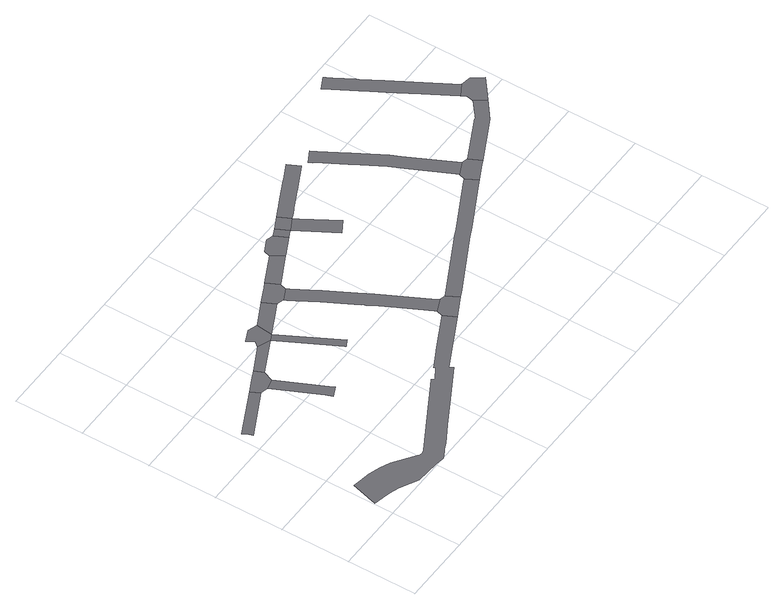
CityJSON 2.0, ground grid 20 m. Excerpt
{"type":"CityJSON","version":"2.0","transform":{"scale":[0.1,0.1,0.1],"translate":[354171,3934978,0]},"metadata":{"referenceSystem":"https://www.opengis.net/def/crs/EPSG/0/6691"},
"CityObjects":{
"road1":{"type":"Road","attributes":{"RoadStructureAttribute.sectionType":"1"},"geometry":[{"type":"MultiSurface","lod":"1","boundaries":[[[0,1,2,3,4]]]}]},
"road2":{"type":"Road","geometry":[{"type":"MultiSurface","lod":"1","boundaries":[[[5,6,4,3,7,8,9]]]}]},
"road3":{"type":"Road","attributes":{"RoadStructureAttribute.sectionType":"1"},"geometry":[{"type":"MultiSurface","lod":"1","boundaries":[[[10,11,12,13,8,7]]]}]},
"road4":{"type":"Road","attributes":{"RoadStructureAttribute.sectionType":"1"},"geometry":[{"type":"MultiSurface","lod":"1","boundaries":[[[14,15,16,17,18,19,20,21,22,23,24,25,26,27,28,29,30,31,32,33,34,35,36,37,38,39,40,41,42,43,44,45,46,47]]]}]},
"road5":{"type":"Road","attributes":{"RoadStructureAttribute.sectionType":"1"},"geometry":[{"type":"MultiSurface","lod":"1","boundaries":[[[48,49,5,9]]]}]},
"road6":{"type":"Road","geometry":[{"type":"MultiSurface","lod":"1","boundaries":[[[50,49,48,51,52,53,54]]]}]},
"road7":{"type":"Road","attributes":{"RoadStructureAttribute.sectionType":"1"},"geometry":[{"type":"MultiSurface","lod":"1","boundaries":[[[55,56,57,58,51,48]]]}]},
"road8":{"type":"Road","attributes":{"RoadStructureAttribute.sectionType":"1"},"geometry":[{"type":"MultiSurface","lod":"1","boundaries":[[[59,60,61,52,51,62,63,64]]]}]},
"road9":{"type":"Road","geometry":[{"type":"MultiSurface","lod":"1","boundaries":[[[65,66,67,68,69,70,59,64]]]}]},
"road10":{"type":"Road","attributes":{"RoadStructureAttribute.sectionType":"1"},"geometry":[{"type":"MultiSurface","lod":"1","boundaries":[[[71,72,73,74,75,76,77,78,79,80,81,66,65,82,83,84,85,86,87,88,89,90,91,92]]]}]},
"road11":{"type":"Road","attributes":{"RoadStructureAttribute.sectionType":"1"},"geometry":[{"type":"MultiSurface","lod":"1","boundaries":[[[93,68,67,94,95]]]}]},
"road12":{"type":"Road","geometry":[{"type":"MultiSurface","lod":"1","boundaries":[[[96,71,92,29,28,97]]]}]},
"road13":{"type":"Road","geometry":[{"type":"MultiSurface","lod":"1","boundaries":[[[93,95,98,99,100,101,102]]]}]},
"road14":{"type":"Road","attributes":{"RoadStructureAttribute.sectionType":"1"},"geometry":[{"type":"MultiSurface","lod":"1","boundaries":[[[100,99,103,104,105]]]}]},
"road15":{"type":"Road","geometry":[{"type":"MultiSurface","lod":"1","boundaries":[[[106,105,104,107]]]}]},
"road16":{"type":"Road","attributes":{"RoadStructureAttribute.sectionType":"1"},"geometry":[{"type":"MultiSurface","lod":"1","boundaries":[[[104,108,109,110,111,107]]]}]},
"road17":{"type":"Road","attributes":{"RoadStructureAttribute.sectionType":"1"},"geometry":[{"type":"MultiSurface","lod":"1","boundaries":[[[112,113,114,115,116,117,118,119,120,121,122,123,124,96,97]]]}]},
"road18":{"type":"Road","attributes":{"RoadStructureAttribute.sectionType":"1"},"geometry":[{"type":"MultiSurface","lod":"1","boundaries":[[[125,126,127,128,129,130,131,132,106,107,133,134,135,136,137,138,139,140]]]}]},
"road19":{"type":"Road","attributes":{"RoadStructureAttribute.sectionType":"1"},"geometry":[{"type":"MultiSurface","lod":"1","boundaries":[[[141,142,143,144,145,146,147,148,149,150,151,152,153,154,155,156]]]}]},
"road20":{"type":"Road","geometry":[{"type":"MultiSurface","lod":"1","boundaries":[[[117,157,158,159,141,156,118]]]}]},
"road21":{"type":"Road","attributes":{"RoadStructureAttribute.sectionType":"1"},"geometry":[{"type":"MultiSurface","lod":"1","boundaries":[[[158,160,161,162,163,164,159]]]}]},
"road22":{"type":"Road","attributes":{"RoadStructureAttribute.sectionType":"1"},"geometry":[{"type":"MultiSurface","lod":"1","boundaries":[[[165,166,167,168,169,170,171,172,173,174,175,176,177,178,179,180,181,182,183,184]]]}]},
"road23":{"type":"Road","geometry":[{"type":"MultiSurface","lod":"1","boundaries":[[[185,186,187,162,161,188,189,190,165,184]]]}]}
},
"vertices":[
[20,468,0],[28,451,0],[31,440,0],[164,505,0],[151,531,0],
[217,563,0],[188,549,0],[186,500,0],[217,508,0],[229,537,0],
[247,367,0],[255,348,0],[285,362,0],[278,376,0],
[4,56,0],[34,50,0],[56,45,0],[82,36,0],[134,9,0],[205,3,0],[229,0,0],[250,11,0],[256,15,0],[275,23,0],[331,55,0],[395,91,0],[505,152,0],[499,162,0],[655,241,0],[638,276,0],[538,226,0],[482,196,0],[476,194,0],[479,189,0],[444,168,0],[438,176,0],[421,166,0],[353,129,0],[225,57,0],[219,54,0],[213,54,0],[206,55,0],[201,59,0],[142,101,0],[113,115,0],[81,126,0],[48,131,0],[27,134,0],
[328,586,0],[292,600,0],
[303,614,0],[348,595,0],[353,643,0],[326,652,0],[292,636,0],
[414,419,0],[416,415,0],[435,426,0],[436,426,0],
[425,678,0],[377,654,0],[360,646,0],[406,624,0],[424,632,0],[443,642,0],
[462,636,0],[498,653,0],[504,672,0],[486,708,0],[471,700,0],[464,697,0],
[681,310,0],[677,317,0],[625,419,0],[606,458,0],[603,463,0],[597,475,0],[596,476,0],[594,480,0],[543,574,0],[539,580,0],[503,645,0],[466,628,0],[478,608,0],[508,555,0],[557,464,0],[559,462,0],[562,454,0],[567,446,0],[571,438,0],[598,385,0],[641,300,0],[644,294,0],
[571,749,0],[505,672,0],[592,715,0],
[699,307,0],[717,272,0],
[597,718,0],[650,744,0],[632,780,0],[613,786,0],[577,768,0],
[670,754,0],[673,755,0],[655,791,0],
[692,809,0],[709,773,0],
[712,686,0],[736,642,0],[774,663,0],[718,759,0],
[729,278,0],[893,362,0],[895,363,0],[932,381,0],[1063,448,0],[1079,456,0],[1062,490,0],[1060,489,0],[1053,486,0],[914,416,0],[896,407,0],[894,406,0],[726,321,0],
[856,890,0],[810,867,0],[804,864,0],[797,861,0],[747,836,0],[726,826,0],[723,824,0],[719,822,0],[719,778,0],[737,786,0],[743,790,0],[800,818,0],[806,820,0],[817,826,0],[871,852,0],[874,854,0],
[1105,526,0],[1039,665,0],[1027,691,0],[979,776,0],[976,781,0],[937,850,0],[928,866,0],[893,847,0],[899,836,0],[901,833,0],[942,759,0],[946,753,0],[991,673,0],[1009,634,0],[1064,517,0],[1068,509,0],
[1126,480,0],[1141,487,0],[1124,521,0],
[1268,550,0],[1322,592,0],[1299,621,0],[1249,581,0],[1248,583,0],
[1330,676,0],[1258,802,0],[1234,844,0],[1202,900,0],[1199,906,0],[1170,958,0],[1162,972,0],[1158,978,0],[1122,960,0],[1135,938,0],[1169,877,0],[1173,871,0],[1203,817,0],[1213,800,0],[1216,794,0],[1221,785,0],[1223,782,0],[1231,769,0],[1234,763,0],[1295,656,0],
[1303,643,0],[1300,625,0],[1299,623,0],[1335,602,0],[1383,640,0],[1360,671,0]
]}
